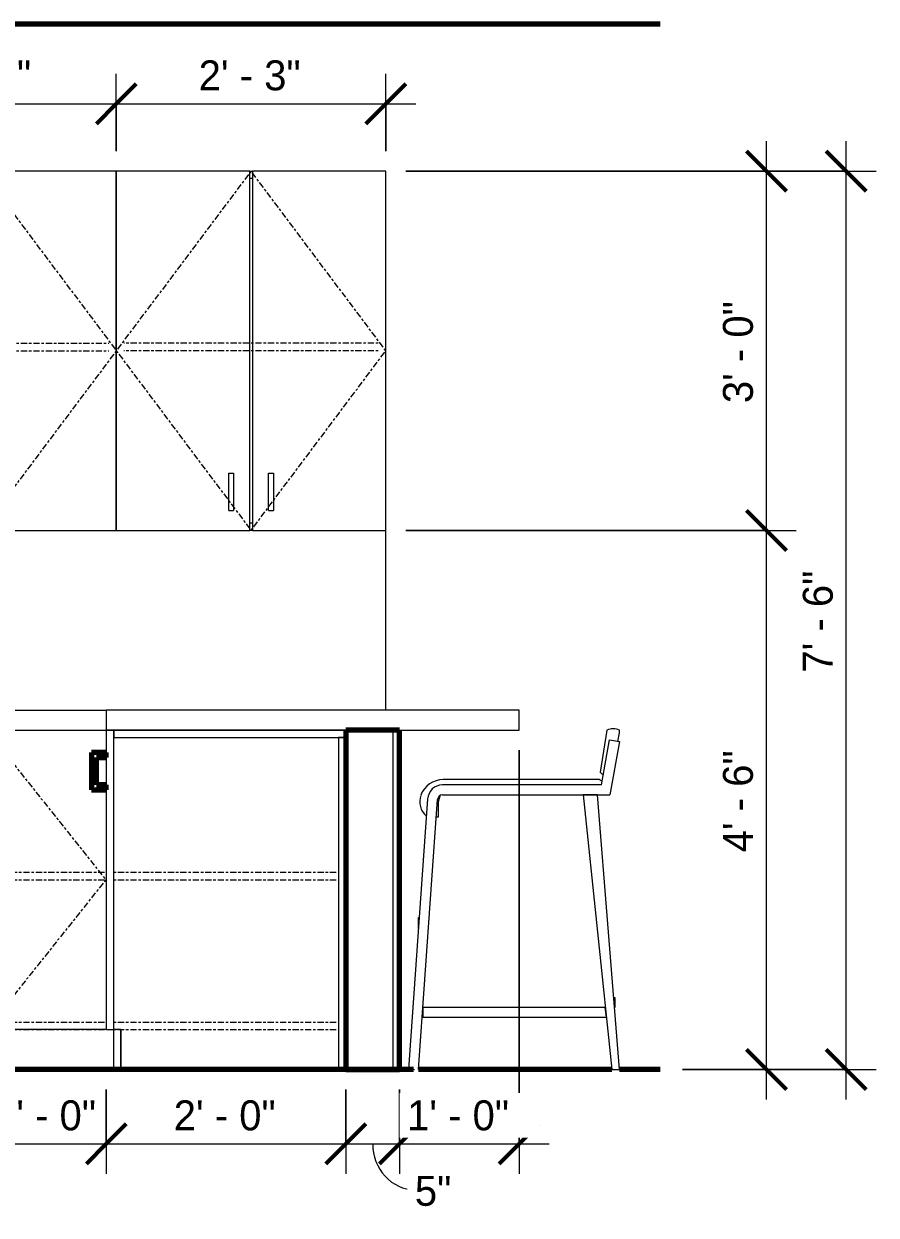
# Model space of a CAD drawing. Header units: inches. Extents: x 2887 to 5387, y 120 to 10852.
# Drawn here: x 5066.4 to 5151.8, y 121.4 to 240.7 of the extents above; entities that cross this region are included whole.
import ezdxf

# ---------------------------------------------------------------- set-up
doc = ezdxf.new("R2010")
doc.units = ezdxf.units.IN
doc.header["$MEASUREMENT"] = 0
doc.linetypes.add('Center', pattern=[1.25, 0.25, -0.1875, 0.625, -0.1875])
for name, color, linetype, lineweight in [('0-6', 170, 'Continuous', 5), ('0-7', 50, 'Continuous', 9), ('A-ANNO-DIMS', 211, 'Continuous', 9), ('A-ANNO-DIMS-32', 211, 'Continuous', 9), ('A-FLOR-1', 7, 'Continuous', 70), ('A-WALL', 113, 'Continuous', 18), ('A-WALL-2', 113, 'Continuous', 70), ('A-WALL-3', 113, 'Continuous', 9), ('I-FURN', 30, 'Continuous', 9), ('Q-CASE', 31, 'Continuous', 9), ('Q-CASE-1', 31, 'Center', 9), ('Q-CASE-2', 31, 'Continuous', 70), ('Q-SPCQ', 91, 'Continuous', 9), ('S-BEAM-1', 7, 'Continuous', 70)]:
    doc.layers.add(name, color=color, linetype=linetype, lineweight=lineweight)
doc.styles.add('Century Gothic', font='ufonts.com_century-gothic.ttf', dxfattribs={"height": 3})
doc.dimstyles.new('OD_1__HACK', dxfattribs={"dimscale": 12, "dimtxt": 3.132505, "dimasz": 0.333333, "dimexe": 0.25, "dimexo": 0.166667, "dimgap": 0.041667, "dimtad": 1, "dimdec": 0, "dimzin": 3, "dimdsep": 46, "dimlunit": 4, "dimtxsty": 'Century Gothic', "dimblk1": 'OBLIQUE', "dimblk2": 'OBLIQUE', "dimsah": 1, "dimcen": 0.09, "dimdle": 0.25, "dimazin": 0, "dimtfac": 1, "dimtdec": 4, "dimtix": 1, "dimtmove": 0, "dimatfit": 3, "dimfxl": 1, "dimtvp": 1, "dimtfill": 1, "dimfrac": 2, "dimtolj": 1, "dimtzin": 0, "dimarcsym": 2})
doc.dimstyles.new('OD_1__HACK_2', dxfattribs={"dimscale": 12, "dimtxt": 3.132505, "dimasz": 0.333333, "dimexe": 0.25, "dimexo": 0.166667, "dimgap": 0.041667, "dimtad": 1, "dimdec": 0, "dimzin": 3, "dimdsep": 46, "dimlunit": 4, "dimtxsty": 'Century Gothic', "dimblk1": 'OBLIQUE', "dimblk2": 'OBLIQUE', "dimsah": 1, "dimcen": 0.09, "dimdle": 0.25, "dimazin": 0, "dimtfac": 1, "dimtdec": 4, "dimtix": 1, "dimtmove": 0, "dimatfit": 3, "dimfxl": 1, "dimtvp": 1, "dimtfill": 1, "dimfrac": 2, "dimtolj": 1, "dimtzin": 0, "dimarcsym": 2})
doc.dimstyles.new('OD_1__HACK_2_1', dxfattribs={"dimscale": 12, "dimtxt": 3.132505, "dimasz": 0.333333, "dimexe": 0.25, "dimexo": 0.166667, "dimgap": 0.041667, "dimtad": 1, "dimdec": 0, "dimzin": 3, "dimdsep": 46, "dimlunit": 4, "dimtxsty": 'Century Gothic', "dimblk1": 'OBLIQUE', "dimblk2": 'OBLIQUE', "dimsah": 1, "dimcen": 0.09, "dimdle": 0.25, "dimazin": 0, "dimtfac": 1, "dimtdec": 4, "dimtix": 1, "dimtmove": 1, "dimatfit": 3, "dimfxl": 1, "dimtvp": 1, "dimtfill": 1, "dimfrac": 2, "dimtolj": 1, "dimtzin": 0, "dimarcsym": 2})

# ---------------------------------------------------------------- blocks, each defined once
blk = doc.blocks.new('Dimension Lumber - LVL - 3_5X5_5-2690770-2ND _ 3RD FLOOR - 1BD B _ C - ADA TYPE B - KITCHEN BACK WALL')
at = {"layer": 'S-BEAM-1'}
for p, q in [((-10260.44, 136), (-10263.94, 136)), ((-10263.94, 136), (-10263.94, 135.99)), ((-10260.44, 135.99), (-10260.44, 136))]:
    blk.add_line(p, q, dxfattribs=at)
blk = doc.blocks.new('Dimension Lumber - LVL - 3_5X5_5-V4-2ND _ 3RD FLOOR - 1BD B _ C - ADA TYPE B - KITCHEN BACK WALL')
at = {"layer": 'S-BEAM-1'}
for p, q in [((-10292.44, 136), (-10295.94, 136)), ((-10295.94, 136), (-10295.94, 135.99)), ((-10292.44, 135.99), (-10292.44, 136))]:
    blk.add_line(p, q, dxfattribs=at)
blk = doc.blocks.new('CTR - 1st Phase - Shell_rvt-8-2ND _ 3RD FLOOR - 1BD B _ C - ADA TYPE B - KITCHEN BACK WALL')
at = {"layer": 'A-FLOR-1'}
for p, q in [((-10373.44, 240.75), (-10224.66, 240.75)), ((-10261.59, 136), (-10373.44, 136)), ((-10261.59, 135.99), (-10261.59, 136)), ((-10249.4, 136), (-10261.59, 136)), ((-10261.59, 136), (-10261.59, 135.99)), ((-10229.51, 136), (-10248.9, 136)), ((-10224.66, 136), (-10228.76, 136))]:
    blk.add_line(p, q, dxfattribs=at)
at = {"layer": '0-7'}
for name, p in [('Dimension Lumber - LVL - 3_5X5_5-V4-2ND _ 3RD FLOOR - 1BD B _ C - ADA TYPE B - KITCHEN BACK WALL', (-64, 0)), ('Dimension Lumber - LVL - 3_5X5_5-V4-2ND _ 3RD FLOOR - 1BD B _ C - ADA TYPE B - KITCHEN BACK WALL', (-32, 0)), ('Dimension Lumber - LVL - 3_5X5_5-V4-2ND _ 3RD FLOOR - 1BD B _ C - ADA TYPE B - KITCHEN BACK WALL', (0, 0)), ('Dimension Lumber - LVL - 3_5X5_5-2690770-2ND _ 3RD FLOOR - 1BD B _ C - ADA TYPE B - KITCHEN BACK WALL', (0, 0))]:
    blk.add_blockref(name, p, dxfattribs=at)
blk = doc.blocks.new('Bar_Stool_6722_1_ - Bar_Stool_6722_1_-1372833-2ND _ 3RD FLOOR - 1BD B _ C - ADA TYPE B - KITCHEN BACK WALL')
at = {"layer": 'I-FURN'}
for p, q in [((-10230, 169.98), (-10230.67, 165.79)), ((-10228.92, 168.86), (-10228.76, 169.73)), ((-10228.76, 169.73), (-10228.76, 169.98)), ((-10230.54, 164.5), (-10229.75, 169.01)), ((-10229.75, 169.01), (-10228.76, 168.84)), ((-10228.76, 168.84), (-10229.7, 163.5)), ((-10230.8, 165.04), (-10246.4, 165.04)), ((-10230.49, 164.86), (-10230.8, 165.04)), ((-10230.67, 165.79), (-10230.5, 165.62)), ((-10230.51, 164.71), (-10230.49, 164.86)), ((-10230.5, 165.62), (-10230.35, 165.59)), ((-10230.54, 164.5), (-10246.48, 164.5)), ((-10247.98, 163.11), (-10249.9, 136.04)), ((-10248.9, 135.99), (-10246.98, 163.04)), ((-10246.89, 162.82), (-10246.7, 163.41)), ((-10246.89, 161.32), (-10246.89, 162.82)), ((-10246.48, 163.5), (-10229.7, 163.5)), ((-10230.94, 163.5), (-10232.4, 163.5)), ((-10232.4, 163.5), (-10229.51, 136)), ((-10228.76, 136), (-10230.94, 163.5)), ((-10247.1, 161.29), (-10246.89, 161.32)), ((-10248.9, 150.11), (-10248.9, 151.22)), ((-10248.9, 151.22), (-10248.82, 151.22)), ((-10248.45, 142.22), (-10248.45, 141.22)), ((-10230.17, 142.22), (-10248.45, 142.22)), ((-10230.06, 141.22), (-10230.17, 142.22)), ((-10229.33, 143.22), (-10229.22, 143.22)), ((-10229.22, 142.22), (-10229.25, 142.22)), ((-10229.22, 143.22), (-10229.22, 142.22)), ((-10248.45, 141.22), (-10230.06, 141.22)), ((-10249.9, 136.04), (-10249.29, 135.99)), ((-10229.51, 136), (-10228.76, 136))]:
    blk.add_line(p, q, dxfattribs=at)
for centre, radius, start, end in [((-10229.38, 168.61), 1.51, 65.6531, 114.3469), ((-10246.4, 162.64), 2.4, 90, 160), ((-10246.48, 163), 1.5, 90, 175.9457), ((-10246.89, 162.82), 1.87, 160, 229.6759), ((-10246.48, 163), 0.5, 90, 175.9457)]:
    blk.add_arc(centre, radius, start, end, dxfattribs=at)
blk = doc.blocks.new('300 Series Wall Hung Cabinet_302 - 27_ X 36_-V5-2ND _ 3RD FLOOR - 1BD B _ C - ADA TYPE B - KITCHEN BACK WALL')
at = {"layer": 'Q-CASE'}
for p, q in [((-10306.16, 226), (-10306.16, 218.26)), ((-10292.78, 226), (-10306.16, 226)), ((-10292.78, 190), (-10292.78, 226)), ((-10292.78, 226), (-10292.53, 226)), ((-10292.53, 226), (-10292.53, 190)), ((-10279.16, 226), (-10292.53, 226)), ((-10279.16, 190), (-10279.16, 226)), ((-10292.53, 225.25), (-10292.78, 225.25)), ((-10306.16, 202.15), (-10306.16, 200.5)), ((-10306.16, 196), (-10306.16, 190)), ((-10294.91, 195.75), (-10294.42, 195.75)), ((-10294.91, 192), (-10294.91, 195.75)), ((-10294.42, 195.75), (-10294.42, 192)), ((-10290.91, 195.75), (-10290.42, 195.75)), ((-10290.91, 192), (-10290.91, 195.75)), ((-10290.42, 195.75), (-10290.42, 192)), ((-10294.91, 192), (-10294.42, 192)), ((-10290.91, 192), (-10290.42, 192)), ((-10306.16, 190), (-10292.78, 190)), ((-10292.78, 190.75), (-10292.53, 190.75)), ((-10292.53, 190), (-10292.78, 190)), ((-10292.53, 190), (-10279.16, 190))]:
    blk.add_line(p, q, dxfattribs=at)
at = {"layer": 'Q-CASE-1'}
for p, q in [((-10306.16, 208), (-10292.66, 226)), ((-10292.66, 226), (-10279.16, 208)), ((-10292.66, 190), (-10306.16, 208)), ((-10305.41, 208.75), (-10279.91, 208.75)), ((-10305.41, 208), (-10279.91, 208)), ((-10279.16, 208), (-10292.66, 190))]:
    blk.add_line(p, q, dxfattribs=at)
blk = doc.blocks.new('Base Cabinet Corner 197 - Base Cabinet Corner 197-V6-2ND _ 3RD FLOOR - 1BD B _ C - ADA TYPE B - KITCHEN BACK WALL')
at = {"layer": 'Q-CASE'}
for p, q in [((-10292.16, 170), (-10280.18, 170)), ((-10292.16, 140), (-10292.16, 170)), ((-10280.18, 170), (-10280.16, 170)), ((-10280.18, 170), (-10280.18, 167.75)), ((-10279.41, 170), (-10280.16, 170)), ((-10280.16, 170), (-10280.16, 140)), ((-10279.41, 140), (-10279.41, 170)), ((-10256.16, 170), (-10279.41, 170)), ((-10279.41, 170), (-10279.41, 169.25)), ((-10256.16, 169.25), (-10256.16, 170)), ((-10279.41, 169.25), (-10256.16, 169.25)), ((-10256.91, 169.25), (-10256.91, 136)), ((-10256.16, 169.25), (-10256.91, 169.25)), ((-10256.16, 136), (-10256.16, 169.25)), ((-10290.16, 167.75), (-10289.67, 167.75)), ((-10290.16, 164), (-10290.16, 167.75)), ((-10289.67, 167.75), (-10289.67, 164)), ((-10280.18, 167.25), (-10280.18, 164.5)), ((-10290.16, 164), (-10289.67, 164)), ((-10280.18, 164), (-10280.18, 140)), ((-10292.16, 136), (-10292.16, 140)), ((-10292.16, 136), (-10292.16, 140)), ((-10280.18, 140), (-10292.16, 140)), ((-10280.16, 140), (-10280.18, 140)), ((-10280.16, 140), (-10279.41, 140)), ((-10278.69, 140), (-10279.44, 140)), ((-10279.44, 140), (-10279.44, 136)), ((-10278.69, 136), (-10278.69, 140)), ((-10278.68, 136), (-10278.68, 140)), ((-10279.44, 136), (-10278.69, 136)), ((-10256.91, 136), (-10256.16, 136))]:
    blk.add_line(p, q, dxfattribs=at)
at = {"layer": 'Q-CASE-1'}
for p, q in [((-10292.16, 170), (-10280.21, 155)), ((-10291.41, 155.75), (-10280.16, 155.75)), ((-10279.44, 155.75), (-10256.91, 155.75)), ((-10280.21, 155), (-10292.16, 140)), ((-10291.41, 155), (-10280.21, 155)), ((-10279.44, 155), (-10256.91, 155)), ((-10291.41, 140.75), (-10280.16, 140.75)), ((-10291.41, 140), (-10280.21, 140)), ((-10279.44, 140.75), (-10256.91, 140.75)), ((-10279.44, 140), (-10256.91, 140))]:
    blk.add_line(p, q, dxfattribs=at)
at = {"layer": 'Q-CASE-2'}
for p, q in [((-10280.16, 167.75), (-10281.66, 167.75)), ((-10281.66, 167.75), (-10281.66, 164)), ((-10281.16, 164.5), (-10281.16, 167.25)), ((-10281.16, 167.25), (-10280.16, 167.25)), ((-10280.16, 167.25), (-10280.16, 167.75)), ((-10281.66, 164), (-10280.16, 164)), ((-10280.16, 164.5), (-10281.16, 164.5)), ((-10280.16, 164), (-10280.16, 164.5))]:
    blk.add_line(p, q, dxfattribs=at)
blk = doc.blocks.new('300 Series Wall Hung Cabinet_302 - 27_ X 36_-2605031-2ND _ 3RD FLOOR - 1BD B _ C - ADA TYPE B - KITCHEN BACK WALL')
at = {"layer": 'Q-CASE'}
for p, q in [((-10265.78, 226), (-10279.16, 226)), ((-10279.16, 226), (-10279.16, 190)), ((-10265.78, 190), (-10265.78, 226)), ((-10265.78, 226), (-10265.53, 226)), ((-10252.16, 226), (-10265.53, 226)), ((-10265.53, 226), (-10265.53, 190)), ((-10252.16, 190), (-10252.16, 226)), ((-10265.53, 225.25), (-10265.78, 225.25)), ((-10267.9, 195.75), (-10267.41, 195.75)), ((-10267.9, 192), (-10267.9, 195.75)), ((-10267.41, 195.75), (-10267.41, 192)), ((-10263.9, 195.75), (-10263.41, 195.75)), ((-10263.9, 192), (-10263.9, 195.75)), ((-10263.41, 195.75), (-10263.41, 192)), ((-10267.9, 192), (-10267.41, 192)), ((-10263.9, 192), (-10263.41, 192)), ((-10279.16, 190), (-10265.78, 190)), ((-10265.78, 190.75), (-10265.53, 190.75)), ((-10265.53, 190), (-10265.78, 190)), ((-10265.53, 190), (-10252.16, 190))]:
    blk.add_line(p, q, dxfattribs=at)
at = {"layer": 'Q-CASE-1'}
for p, q in [((-10265.66, 226), (-10279.16, 208)), ((-10252.16, 208), (-10265.66, 226)), ((-10279.16, 208), (-10265.66, 190)), ((-10252.91, 208.75), (-10278.41, 208.75)), ((-10252.91, 208), (-10278.41, 208)), ((-10265.66, 190), (-10252.16, 208))]:
    blk.add_line(p, q, dxfattribs=at)
blk = doc.blocks.new('DIMBLOCK166-2ND _ 3RD FLOOR - 1BD B _ C - ADA TYPE B - KITCHEN BACK WALL')
at = {"layer": 'A-ANNO-DIMS-32'}
for p, q in [((5062.64, 134), (5062.64, 125.55)), ((5062.64, 128.55), (5062.64, 134)), ((5074.64, 134), (5074.64, 125.55)), ((5074.64, 128.55), (5074.64, 134)), ((5062.64, 128.55), (5074.64, 128.55))]:
    blk.add_line(p, q, dxfattribs=at)
at = {"layer": 'A-ANNO-DIMS-32', "lineweight": 50}
for p, q in [((5062.64, 128.55), (5064.64, 130.55)), ((5074.64, 128.55), (5076.64, 130.55)), ((5062.64, 128.55), (5060.64, 126.55)), ((5074.64, 128.55), (5072.64, 126.55))]:
    blk.add_line(p, q, dxfattribs=at)
at = {"layer": 'A-ANNO-DIMS-32', "color": 0, "insert": (5063.39, 132.9), "char_height": 3, "width": 12.5897, "attachment_point": 1, "line_spacing_factor": 0.984502, "style": 'Century Gothic', "bg_fill": 3, "box_fill_scale": 1.25, "bg_fill_color": 256, "bg_fill_true_color": 13158600, "bg_fill_transparency": 0}
blk.add_mtext('1\' - 0"', dxfattribs=at)
blk = doc.blocks.new('_Oblique')
at = {"color": 0, "linetype": 'ByBlock', "lineweight": -2}
blk.add_line((-0.5, -0.5), (0.5, 0.5), dxfattribs=at)
blk = doc.blocks.new('DIMBLOCK167-2ND _ 3RD FLOOR - 1BD B _ C - ADA TYPE B - KITCHEN BACK WALL')
at = {"layer": 'A-ANNO-DIMS-32'}
for p, q in [((5074.64, 134), (5074.64, 125.55)), ((5074.64, 128.55), (5074.64, 134)), ((5098.64, 134), (5098.64, 125.55)), ((5098.64, 128.55), (5098.64, 134)), ((5074.64, 128.55), (5098.64, 128.55))]:
    blk.add_line(p, q, dxfattribs=at)
at = {"layer": 'A-ANNO-DIMS-32', "lineweight": 50}
for p, q in [((5074.64, 128.55), (5076.64, 130.55)), ((5098.64, 128.55), (5100.64, 130.55)), ((5074.64, 128.55), (5072.64, 126.55)), ((5098.64, 128.55), (5096.64, 126.55))]:
    blk.add_line(p, q, dxfattribs=at)
at = {"layer": 'A-ANNO-DIMS-32', "color": 0, "insert": (5081.39, 132.9), "char_height": 3, "width": 12.5897, "attachment_point": 1, "line_spacing_factor": 0.984502, "style": 'Century Gothic', "bg_fill": 3, "box_fill_scale": 1.25, "bg_fill_color": 256, "bg_fill_true_color": 13158600, "bg_fill_transparency": 0}
blk.add_mtext('2\' - 0"', dxfattribs=at)
blk = doc.blocks.new('DIMBLOCK168-2ND _ 3RD FLOOR - 1BD B _ C - ADA TYPE B - KITCHEN BACK WALL')
at = {"layer": 'A-ANNO-DIMS-32'}
for p, q in [((5098.64, 134), (5098.64, 125.55)), ((5098.64, 128.55), (5098.64, 134)), ((5104.01, 134), (5104.01, 125.55)), ((5104.01, 128.55), (5104.01, 134)), ((5098.64, 128.55), (5104.01, 128.55))]:
    blk.add_line(p, q, dxfattribs=at)
at = {"layer": 'A-ANNO-DIMS-32', "lineweight": 50}
for p, q in [((5098.64, 128.55), (5100.64, 130.55)), ((5104.01, 128.55), (5106.01, 130.55)), ((5098.64, 128.55), (5096.64, 126.55)), ((5104.01, 128.55), (5102.01, 126.55))]:
    blk.add_line(p, q, dxfattribs=at)
at = {"layer": 'A-ANNO-DIMS-32'}
blk.add_ellipse((5105.55, 128.55), major_axis=(0, 4.6), ratio=0.916981, start_param=1.570796, end_param=3.141593, dxfattribs=at)
at = {"layer": 'A-ANNO-DIMS-32', "color": 0, "insert": (5105.55, 125.34), "char_height": 3, "width": 4.3557, "attachment_point": 1, "line_spacing_factor": 0.984502, "style": 'Century Gothic', "bg_fill": 3, "box_fill_scale": 1.25, "bg_fill_color": 256, "bg_fill_true_color": 13158600, "bg_fill_transparency": 0}
blk.add_mtext('5"', dxfattribs=at)
blk = doc.blocks.new('DIMBLOCK169-2ND _ 3RD FLOOR - 1BD B _ C - ADA TYPE B - KITCHEN BACK WALL')
at = {"layer": 'A-ANNO-DIMS-32'}
for p, q in [((5116.01, 168), (5116.01, 125.55)), ((5116.01, 128.55), (5116.01, 168)), ((5104.01, 134), (5104.01, 125.55)), ((5104.01, 128.55), (5104.01, 134)), ((5104.01, 128.55), (5119.01, 128.55))]:
    blk.add_line(p, q, dxfattribs=at)
at = {"layer": 'A-ANNO-DIMS-32', "lineweight": 50}
for p, q in [((5104.01, 128.55), (5106.01, 130.55)), ((5116.01, 128.55), (5118.01, 130.55)), ((5104.01, 128.55), (5102.01, 126.55)), ((5116.01, 128.55), (5114.01, 126.55))]:
    blk.add_line(p, q, dxfattribs=at)
at = {"layer": 'A-ANNO-DIMS-32', "color": 0, "insert": (5104.77, 132.9), "char_height": 3, "width": 12.5897, "attachment_point": 1, "line_spacing_factor": 0.984502, "style": 'Century Gothic', "bg_fill": 3, "box_fill_scale": 1.25, "bg_fill_color": 256, "bg_fill_true_color": 13158600, "bg_fill_transparency": 0}
blk.add_mtext('1\' - 0"', dxfattribs=at)
blk = doc.blocks.new('DIMBLOCK170-2ND _ 3RD FLOOR - 1BD B _ C - ADA TYPE B - KITCHEN BACK WALL')
at = {"layer": 'A-ANNO-DIMS-32', "lineweight": 50}
for p, q in [((5148.77, 226), (5146.77, 228)), ((5148.77, 226), (5150.77, 224)), ((5148.77, 136), (5146.77, 138)), ((5148.77, 136), (5150.77, 134))]:
    blk.add_line(p, q, dxfattribs=at)
at = {"layer": 'A-ANNO-DIMS-32'}
for p, q in [((5148.77, 133), (5148.77, 229)), ((5104.64, 226), (5151.77, 226)), ((5148.77, 226), (5104.64, 226)), ((5132.37, 136), (5151.77, 136)), ((5148.77, 136), (5132.37, 136))]:
    blk.add_line(p, q, dxfattribs=at)
at = {"layer": 'A-ANNO-DIMS-32', "color": 0, "insert": (5144.42, 175.75), "char_height": 3, "width": 12.5897, "attachment_point": 1, "rotation": 90, "line_spacing_factor": 0.984502, "style": 'Century Gothic', "bg_fill": 3, "box_fill_scale": 1.25, "bg_fill_color": 256, "bg_fill_true_color": 13158600, "bg_fill_transparency": 0}
blk.add_mtext('7\' - 6"', dxfattribs=at)
blk = doc.blocks.new('DIMBLOCK176-2ND _ 3RD FLOOR - 1BD B _ C - ADA TYPE B - KITCHEN BACK WALL')
at = {"layer": 'A-ANNO-DIMS-32'}
for p, q in [((5048.64, 228), (5048.64, 235.74)), ((5075.64, 228), (5075.64, 235.74)), ((5048.64, 232.74), (5075.64, 232.74)), ((5048.64, 232.74), (5048.64, 228)), ((5075.64, 232.74), (5075.64, 228))]:
    blk.add_line(p, q, dxfattribs=at)
at = {"layer": 'A-ANNO-DIMS-32', "lineweight": 50}
for p, q in [((5048.64, 232.74), (5050.64, 234.74)), ((5075.64, 232.74), (5077.64, 234.74)), ((5048.64, 232.74), (5046.64, 230.74)), ((5075.64, 232.74), (5073.64, 230.74))]:
    blk.add_line(p, q, dxfattribs=at)
at = {"layer": 'A-ANNO-DIMS-32', "color": 0, "insert": (5056.89, 237.09), "char_height": 3, "width": 12.5897, "attachment_point": 1, "line_spacing_factor": 0.984502, "style": 'Century Gothic', "bg_fill": 3, "box_fill_scale": 1.25, "bg_fill_color": 256, "bg_fill_true_color": 13158600, "bg_fill_transparency": 0}
blk.add_mtext('2\' - 3"', dxfattribs=at)
blk = doc.blocks.new('DIMBLOCK177-2ND _ 3RD FLOOR - 1BD B _ C - ADA TYPE B - KITCHEN BACK WALL')
at = {"layer": 'A-ANNO-DIMS-32'}
for p, q in [((5075.64, 228), (5075.64, 235.74)), ((5102.64, 228), (5102.64, 235.74)), ((5075.64, 232.74), (5105.64, 232.74)), ((5075.64, 232.74), (5075.64, 228)), ((5102.64, 232.74), (5102.64, 228))]:
    blk.add_line(p, q, dxfattribs=at)
at = {"layer": 'A-ANNO-DIMS-32', "lineweight": 50}
for p, q in [((5075.64, 232.74), (5077.64, 234.74)), ((5102.64, 232.74), (5104.64, 234.74)), ((5075.64, 232.74), (5073.64, 230.74)), ((5102.64, 232.74), (5100.64, 230.74))]:
    blk.add_line(p, q, dxfattribs=at)
at = {"layer": 'A-ANNO-DIMS-32', "color": 0, "insert": (5083.89, 237.09), "char_height": 3, "width": 12.5897, "attachment_point": 1, "line_spacing_factor": 0.984502, "style": 'Century Gothic', "bg_fill": 3, "box_fill_scale": 1.25, "bg_fill_color": 256, "bg_fill_true_color": 13158600, "bg_fill_transparency": 0}
blk.add_mtext('2\' - 3"', dxfattribs=at)
blk = doc.blocks.new('DIMBLOCK178-2ND _ 3RD FLOOR - 1BD B _ C - ADA TYPE B - KITCHEN BACK WALL')
at = {"layer": 'A-ANNO-DIMS-32', "lineweight": 50}
for p, q in [((5140.77, 190), (5138.77, 192)), ((5140.77, 190), (5142.77, 188)), ((5140.77, 136), (5138.77, 138)), ((5140.77, 136), (5142.77, 134))]:
    blk.add_line(p, q, dxfattribs=at)
at = {"layer": 'A-ANNO-DIMS-32'}
for p, q in [((5104.64, 190), (5143.77, 190)), ((5140.77, 190), (5104.64, 190)), ((5140.77, 133), (5140.77, 190)), ((5132.37, 136), (5143.77, 136)), ((5140.77, 136), (5132.37, 136))]:
    blk.add_line(p, q, dxfattribs=at)
at = {"layer": 'A-ANNO-DIMS-32', "color": 0, "insert": (5136.42, 157.75), "char_height": 3, "width": 12.5897, "attachment_point": 1, "rotation": 90, "line_spacing_factor": 0.984502, "style": 'Century Gothic', "bg_fill": 3, "box_fill_scale": 1.25, "bg_fill_color": 256, "bg_fill_true_color": 13158600, "bg_fill_transparency": 0}
blk.add_mtext('4\' - 6"', dxfattribs=at)
blk = doc.blocks.new('DIMBLOCK179-2ND _ 3RD FLOOR - 1BD B _ C - ADA TYPE B - KITCHEN BACK WALL')
at = {"layer": 'A-ANNO-DIMS-32', "lineweight": 50}
for p, q in [((5140.77, 226), (5138.77, 228)), ((5140.77, 226), (5142.77, 224)), ((5140.77, 190), (5138.77, 192)), ((5140.77, 190), (5142.77, 188))]:
    blk.add_line(p, q, dxfattribs=at)
at = {"layer": 'A-ANNO-DIMS-32'}
for p, q in [((5140.77, 190), (5140.77, 229)), ((5104.64, 226), (5143.77, 226)), ((5140.77, 226), (5104.64, 226)), ((5104.64, 190), (5143.77, 190)), ((5140.77, 190), (5104.64, 190))]:
    blk.add_line(p, q, dxfattribs=at)
at = {"layer": 'A-ANNO-DIMS-32', "color": 0, "insert": (5136.42, 202.75), "char_height": 3, "width": 12.5897, "attachment_point": 1, "rotation": 90, "line_spacing_factor": 0.984502, "style": 'Century Gothic', "bg_fill": 3, "box_fill_scale": 1.25, "bg_fill_color": 256, "bg_fill_true_color": 13158600, "bg_fill_transparency": 0}
blk.add_mtext('3\' - 0"', dxfattribs=at)

msp = doc.modelspace()

# ---------------------------------------------------------------- linework, layer by layer
at = {"layer": 'A-WALL'}
for p, q in [((5102.64, 172), (5102.64, 190)), ((5103.39, 136), (5103.39, 170))]:
    msp.add_line(p, q, dxfattribs=at)
at = {"layer": 'A-WALL-2'}
for p, q in [((5104.01, 170), (5098.64, 170)), ((5098.64, 170), (5098.64, 136)), ((5104.01, 136), (5104.01, 170)), ((5098.64, 136), (5104.01, 136))]:
    msp.add_line(p, q, dxfattribs=at)
at = {"layer": 'A-WALL-3'}
msp.add_line((5047.51, 172), (5074.64, 172), dxfattribs=at)
at = {"layer": 'Q-SPCQ'}
for p, q in [((5116.01, 172), (5074.64, 172)), ((5074.64, 172), (5074.64, 170)), ((5116.01, 170), (5116.01, 172)), ((5074.64, 170), (5116.01, 170))]:
    msp.add_line(p, q, dxfattribs=at)

# ---------------------------------------------------------------- block references
at = {"layer": '0-6'}
msp.add_blockref('CTR - 1st Phase - Shell_rvt-8-2ND _ 3RD FLOOR - 1BD B _ C - ADA TYPE B - KITCHEN BACK WALL', (15354.8, 0), dxfattribs=at)
at = {"layer": 'I-FURN'}
msp.add_blockref('Bar_Stool_6722_1_ - Bar_Stool_6722_1_-1372833-2ND _ 3RD FLOOR - 1BD B _ C - ADA TYPE B - KITCHEN BACK WALL', (15354.8, 0), dxfattribs=at)
at = {"layer": 'Q-CASE'}
for name in ['300 Series Wall Hung Cabinet_302 - 27_ X 36_-V5-2ND _ 3RD FLOOR - 1BD B _ C - ADA TYPE B - KITCHEN BACK WALL', '300 Series Wall Hung Cabinet_302 - 27_ X 36_-2605031-2ND _ 3RD FLOOR - 1BD B _ C - ADA TYPE B - KITCHEN BACK WALL', 'Base Cabinet Corner 197 - Base Cabinet Corner 197-V6-2ND _ 3RD FLOOR - 1BD B _ C - ADA TYPE B - KITCHEN BACK WALL']:
    msp.add_blockref(name, (15354.8, 0), dxfattribs=at)

# ---------------------------------------------------------------- next in the draw order: dimensions: what is measured, and where the dimension line sits
at = {"layer": 'A-ANNO-DIMS'}
for base, p1, p2, override, picture, middle in [((5075.64, 232.74), (5048.64, 226), (5075.64, 226), {"dimpost": '<>', "dimfxl": 27}, 'DIMBLOCK176-2ND _ 3RD FLOOR - 1BD B _ C - ADA TYPE B - KITCHEN BACK WALL', (5062.14, 234.82)), ((5074.64, 128.55), (5062.64, 136), (5074.64, 136), {"dimpost": '<>', "dimfxl": 12}, 'DIMBLOCK166-2ND _ 3RD FLOOR - 1BD B _ C - ADA TYPE B - KITCHEN BACK WALL', (5068.64, 130.63))]:
    dim = msp.add_linear_dim(base=base, p1=p1, p2=p2, dimstyle='OD_1__HACK_2', override=override, dxfattribs=at)
    dim.commit()
    dim.dimension.update_dxf_attribs({"geometry": picture, "text_midpoint": middle})

# ---------------------------------------------------------------- next in the draw order: dimensions: what is measured, and where the dimension line sits
dim = msp.add_linear_dim(base=(5098.64, 128.55), p1=(5074.64, 136), p2=(5098.64, 136), dimstyle='OD_1__HACK_2', override={"dimpost": '<>', "dimfxl": 24}, dxfattribs=at)
dim.commit()
dim.dimension.update_dxf_attribs({"geometry": 'DIMBLOCK167-2ND _ 3RD FLOOR - 1BD B _ C - ADA TYPE B - KITCHEN BACK WALL', "text_midpoint": (5086.64, 130.63)})

# ---------------------------------------------------------------- next in the draw order: dimensions: what is measured, and where the dimension line sits
dim = msp.add_linear_dim(base=(5104.01, 128.55), p1=(5098.64, 136), p2=(5104.01, 136), dimstyle='OD_1__HACK_2_1', override={"dimpost": '<>', "dimfxl": 5.375}, dxfattribs=at)
dim.commit()
dim.dimension.update_dxf_attribs({"geometry": 'DIMBLOCK168-2ND _ 3RD FLOOR - 1BD B _ C - ADA TYPE B - KITCHEN BACK WALL', "text_midpoint": (5107.72, 123.34), "dimtype": 160})

# ---------------------------------------------------------------- next in the draw order: dimensions: what is measured, and where the dimension line sits
dim = msp.add_linear_dim(base=(5116.01, 128.55), p1=(5104.01, 136), p2=(5116.01, 170), dimstyle='OD_1__HACK_2', override={"dimpost": '<>', "dimfxl": 36.055513}, dxfattribs=at)
dim.commit()
dim.dimension.update_dxf_attribs({"geometry": 'DIMBLOCK169-2ND _ 3RD FLOOR - 1BD B _ C - ADA TYPE B - KITCHEN BACK WALL', "text_midpoint": (5110.01, 130.63)})

# ---------------------------------------------------------------- next in the draw order: dimensions: what is measured, and where the dimension line sits
dim = msp.add_linear_dim(base=(5148.77, 226), p1=(5130.37, 136), p2=(5102.64, 226), angle=90, dimstyle='OD_1__HACK_2', override={"dimpost": '<>', "dimfxl": 94.175686}, dxfattribs=at)
dim.commit()
dim.dimension.update_dxf_attribs({"geometry": 'DIMBLOCK170-2ND _ 3RD FLOOR - 1BD B _ C - ADA TYPE B - KITCHEN BACK WALL', "text_midpoint": (5146.69, 181)})

# ---------------------------------------------------------------- next in the draw order: dimensions: what is measured, and where the dimension line sits
dim = msp.add_linear_dim(base=(5102.64, 232.74), p1=(5075.64, 226), p2=(5102.64, 226), dimstyle='OD_1__HACK_2', override={"dimpost": '<>', "dimfxl": 27}, dxfattribs=at)
dim.commit()
dim.dimension.update_dxf_attribs({"geometry": 'DIMBLOCK177-2ND _ 3RD FLOOR - 1BD B _ C - ADA TYPE B - KITCHEN BACK WALL', "text_midpoint": (5089.14, 234.82)})
dim = msp.add_linear_dim(base=(5140.77, 190), p1=(5130.37, 136), p2=(5102.64, 190), angle=90, dimstyle='OD_1__HACK', override={"dimpost": '<>', "dimfxl": 60.704693}, dxfattribs=at)
dim.commit()
dim.dimension.update_dxf_attribs({"geometry": 'DIMBLOCK178-2ND _ 3RD FLOOR - 1BD B _ C - ADA TYPE B - KITCHEN BACK WALL', "text_midpoint": (5138.69, 163)})

# ---------------------------------------------------------------- next in the draw order: dimensions: what is measured, and where the dimension line sits
dim = msp.add_linear_dim(base=(5140.77, 226), p1=(5102.64, 190), p2=(5102.64, 226), angle=90, dimstyle='OD_1__HACK', override={"dimpost": '<>', "dimfxl": 36}, dxfattribs=at)
dim.commit()
dim.dimension.update_dxf_attribs({"geometry": 'DIMBLOCK179-2ND _ 3RD FLOOR - 1BD B _ C - ADA TYPE B - KITCHEN BACK WALL', "text_midpoint": (5138.69, 208)})

doc.saveas('drawing.dxf')
